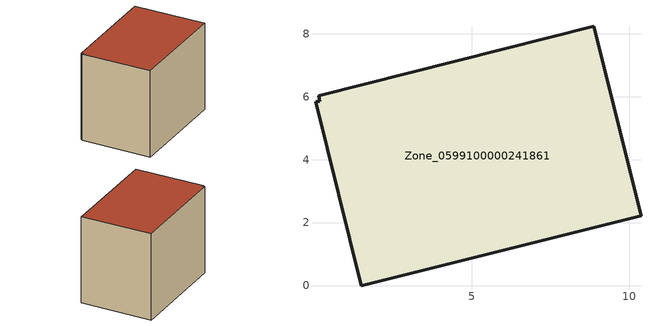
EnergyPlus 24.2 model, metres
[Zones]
Zone_0599100000241861
 floor ground (C_G): 10.38,2.22 1.49,0 0.04,5.84 0.18,5.86 0.14,6.03 8.88,8.23 z0
 wall outside (C_F): 10.38,2.22 8.88,8.23 0.14,6.03 0.18,5.86 0.04,5.84 1.49,0 10.38,2.22 z0:7.58
 roof outside (C_R): 1.49,0 10.38,2.22 8.88,8.23 0.14,6.03 0.18,5.86 0.04,5.84 z7.58
[BUILDING]
Pand.0599100000241861: North Axis=0; Terrain=City; Loads Convergence Tolerance Value=0.04; Temperature Convergence Tolerance Value=0.4; Solar Distribution=FullExterior; Maximum Number of Warmup Days=25; Minimum Number of Warmup Days=1
[Site:Location]
Rotterdam.The.Hague.AP_ZH_NLD Design_Conditions: Latitude=51.96; Longitude=4.45; Time Zone=1; Elevation=-4.5
[SITE:GROUNDTEMPERATURE:BUILDINGSURFACE]
18, 18, 18, 18, 18, 18, 18, 18, 18, 18, 18, 18
[MATERIAL] Thermal Absorptance=0.9; Solar Absorptance=0.7; Visible Absorptance=0.7
Name | Roughness | Thickness | Conductivity | Density | Specific Heat
G.TC.1965-1974 | MediumSmooth | 0.15 | 0.882353 | 540 | 1210
F.TC.1965-1974 | Rough | 0.3 | 0.697674 | 1920 | 840
R.TC.1965-1974 | MediumRough | 0.2 | 0.232558 | 1500 | 1000
[CONSTRUCTION]
C_G: G.TC.1965-1974
C_F: F.TC.1965-1974
C_R: R.TC.1965-1974
[ZONE]
Zone_0599100000241861: Type=1; Multiplier=1; Ceiling Height=Autocalculate; Volume=Autocalculate; Floor Area=autocalculate; Part of Total Floor Area=Yes
[ZONEINFILTRATION:DESIGNFLOWRATE]
Infil_Zone_0599100000241861: Zone or ZoneList or Space or SpaceList=Zone_0599100000241861; Schedule=AlwaysOn; Design Flow Rate Calculation Method=Flow/Area; Flow Rate per Floor Area=0.003; Constant Term Coefficient=1; Temperature Term Coefficient=0; Velocity Term Coefficient=0; Velocity Squared Term Coefficient=0
[HVACTEMPLATE:ZONE:IDEALLOADSAIRSYSTEM]
Zone_0599100000241861: Maximum Heating Supply Air Temperature=50; Minimum Cooling Supply Air Temperature=13; Maximum Heating Supply Air Humidity Ratio=0.0156; Minimum Cooling Supply Air Humidity Ratio=0.0077; Heating Limit=NoLimit; Cooling Limit=NoLimit; Dehumidification Control Type=ConstantSensibleHeatRatio; Cooling Sensible Heat Ratio=0.7; Dehumidification Setpoint=60; Humidification Control Type=None; Humidification Setpoint=30; Outdoor Air Method=None; Outdoor Air Flow Rate per Person=0.00944; Outdoor Air Flow Rate per Zone Floor Area=0; Outdoor Air Flow Rate per Zone=0; Demand Controlled Ventilation Type=None; Outdoor Air Economizer Type=NoEconomizer; Heat Recovery Type=None; Sensible Heat Recovery Effectiveness=0.7; Latent Heat Recovery Effectiveness=0.65
[ZONECONTROL:THERMOSTAT]
ThermostatControl_Zone_0599100000241861: Zone or ZoneList=Zone_0599100000241861; Control Type Schedule=DualSetpointControlType; Control 1=Thermostat_Zone_0599100000241861; Temperature Difference Between Cutout And Setpoint=0
[THERMOSTATSETPOINT:DUALSETPOINT]
Thermostat_Zone_0599100000241861: Heating Setpoint Temperature Schedule=HeatingSetpoint_Zone_0599100000241861; Cooling Setpoint Temperature Schedule=CoolingSetpoint_Zone_0599100000241861
[SCHEDULE:COMPACT]
HeatingSetpoint_Zone_0599100000241861: Through: 12/31, For: AllDays, Until: 24:00, 21
CoolingSetpoint_Zone_0599100000241861: Through: 12/31, For: AllDays, Until: 24:00, 24
DualSetpointControlType: Through: 12/31, For: AllDays, Until: 24:00, 4
AlwaysOn: Through: 12/31, For: AllDays, Until: 24:00, 1
